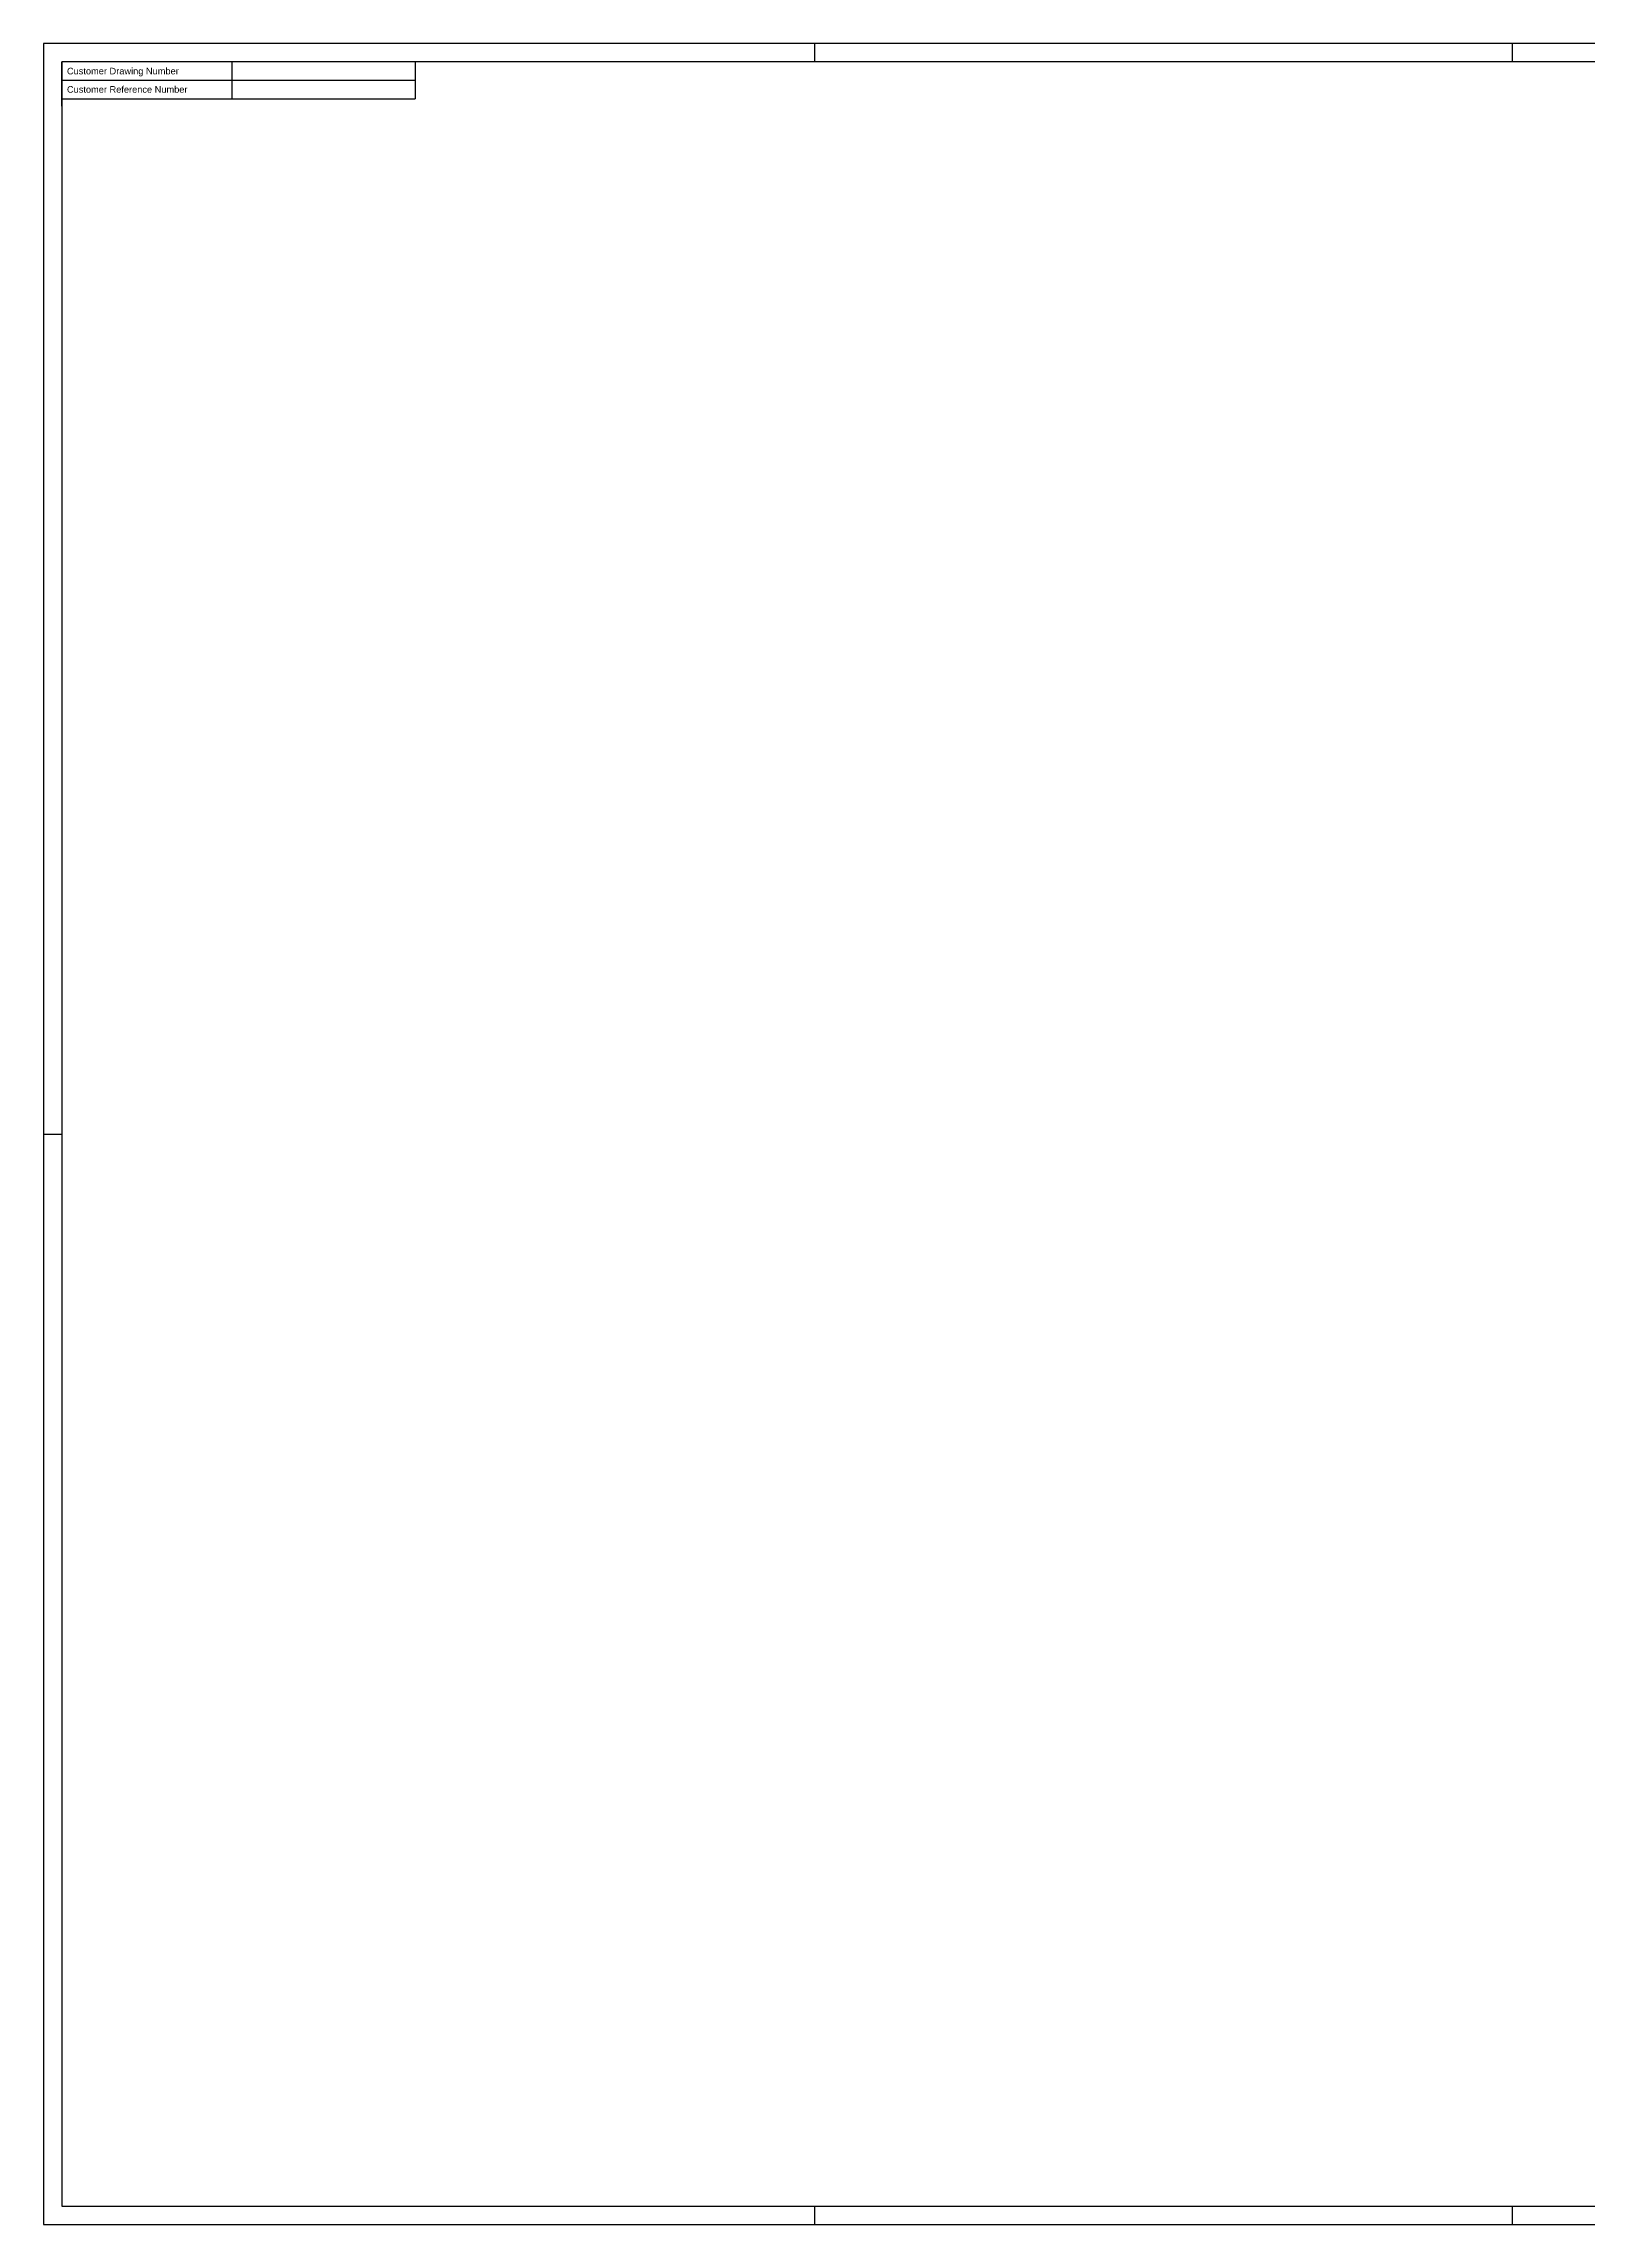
# Model space of a CAD drawing. Header units: millimetres. Extents: x -80 to 17556, y -2605 to 646.
# Drawn here: x -5 to 416, y -2605 to -2011 of the extents above; entities that cross this region are included whole.
import ezdxf

# ---------------------------------------------------------------- set-up
doc = ezdxf.new("R2010")
doc.units = ezdxf.units.MM
doc.header["$LTSCALE"] = 2
doc.layers.add('5', color=7, linetype='Continuous', lineweight=25)
doc.layers.add('FRAME51', color=7, linetype='Continuous')
doc.styles.add('Arial', font='arial.ttf')
doc.styles.add('SIMPLEX', font='simplex.shx', dxfattribs={"width": 0.8})

# ---------------------------------------------------------------- blocks, each defined once
blk = doc.blocks.new('RAHMEN_RAHM-A1Q')
at = {"layer": '5', "color": 7, "linetype": 'Continuous'}
for p, q in [((-5, 589), (-5, -5)), ((836, 589), (-5, 589)), ((-5, -5), (836, -5))]:
    blk.add_line(p, q, dxfattribs=at)
at = {"layer": '5', "color": 3, "linetype": 'Continuous'}
for p, q in [((205, 589), (205, 584)), ((395, 589), (395, 584)), ((-5, 292), (0, 292)), ((205, 0), (205, -5)), ((395, 0), (395, -5))]:
    blk.add_line(p, q, dxfattribs=at)
at = {"layer": '5', "color": 4, "linetype": 'Continuous'}
for p, q in [((0, 584), (0, 0)), ((831, 584), (0, 584)), ((0, 0), (831, 0))]:
    blk.add_line(p, q, dxfattribs=at)
at = {"layer": 'FRAME51', "color": 4}
blk.add_line((0, 572), (0, 584), dxfattribs=at)
at = {"layer": 'FRAME51', "color": 7, "linetype": 'Continuous'}
for p, q in [((46.25, 584), (46.25, 579)), ((0, 579), (96.25, 579)), ((46.25, 579), (46.25, 574))]:
    blk.add_line(p, q, dxfattribs=at)
at = {"layer": 'FRAME51', "color": 4, "linetype": 'Continuous'}
for p, q in [((96.25, 584), (96.25, 579)), ((96.25, 579), (96.25, 574)), ((0, 574), (96.25, 574))]:
    blk.add_line(p, q, dxfattribs=at)
at = {"layer": 'FRAME51', "style": 'Arial'}
for tag, p in [('CAD_KDZNR', (1.36, 580.62)), ('CAD_KDMAT_PROMPT', (1.36, 575.62)), ('KDZNR', (47.61, 580.02)), ('KDMAT', (47.61, 575.02))]:
    blk.add_attdef(tag, p, '', height=1.8, dxfattribs=at)
at = {"layer": 'FRAME51', "flags": 1}
for tag, p in [('FILENAME', (739.82, -2.19)), ('KBZ', (751.5, -2.19))]:
    blk.add_attdef(tag, p, '', height=1, dxfattribs=at)
at = {"layer": 'FRAME51', "style": 'SIMPLEX', "width": 0.7}
for tag, p in [('MADR_INIT', (756.63, -3.52)), ('DATUM', (782.13, -3.52))]:
    blk.add_attdef(tag, p, '', height=2.5, dxfattribs=at)

msp = doc.modelspace()

# ---------------------------------------------------------------- block references
at = {"layer": 'FRAME51'}
msp.add_blockref('RAHMEN_RAHM-A1Q', (0, -2600), dxfattribs=at).add_auto_attribs({'CAD_KDZNR': 'Customer Drawing Number', 'CAD_KDMAT_PROMPT': 'Customer Reference Number'})

doc.saveas('drawing.dxf')
